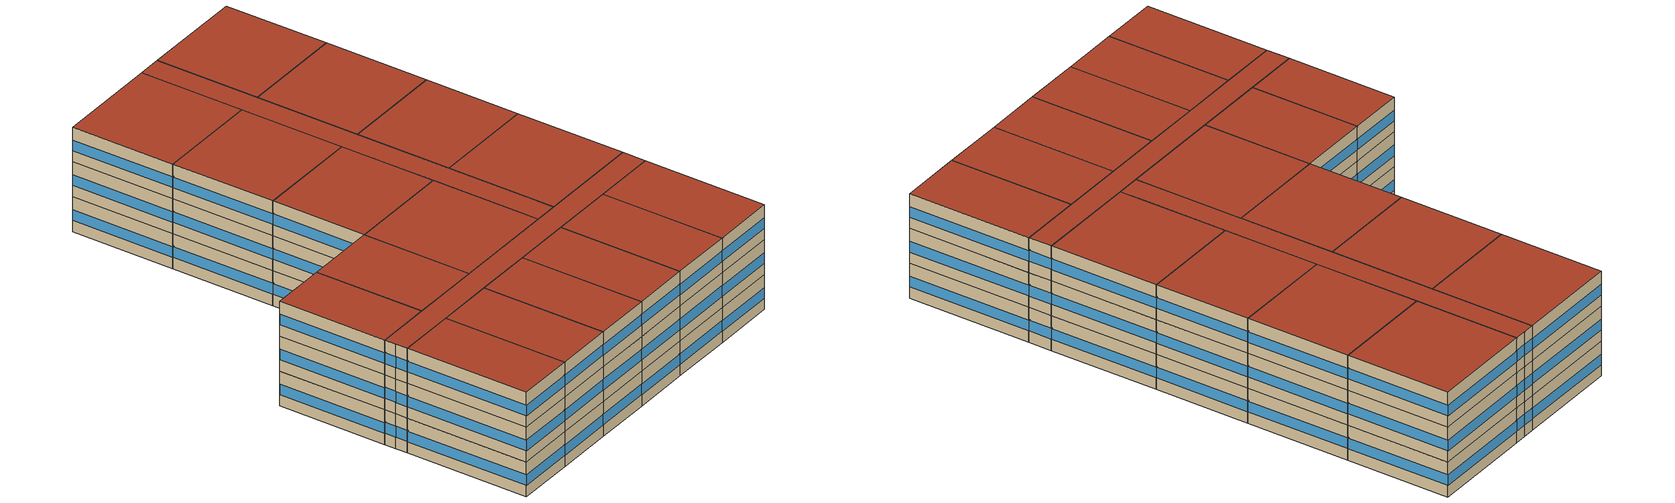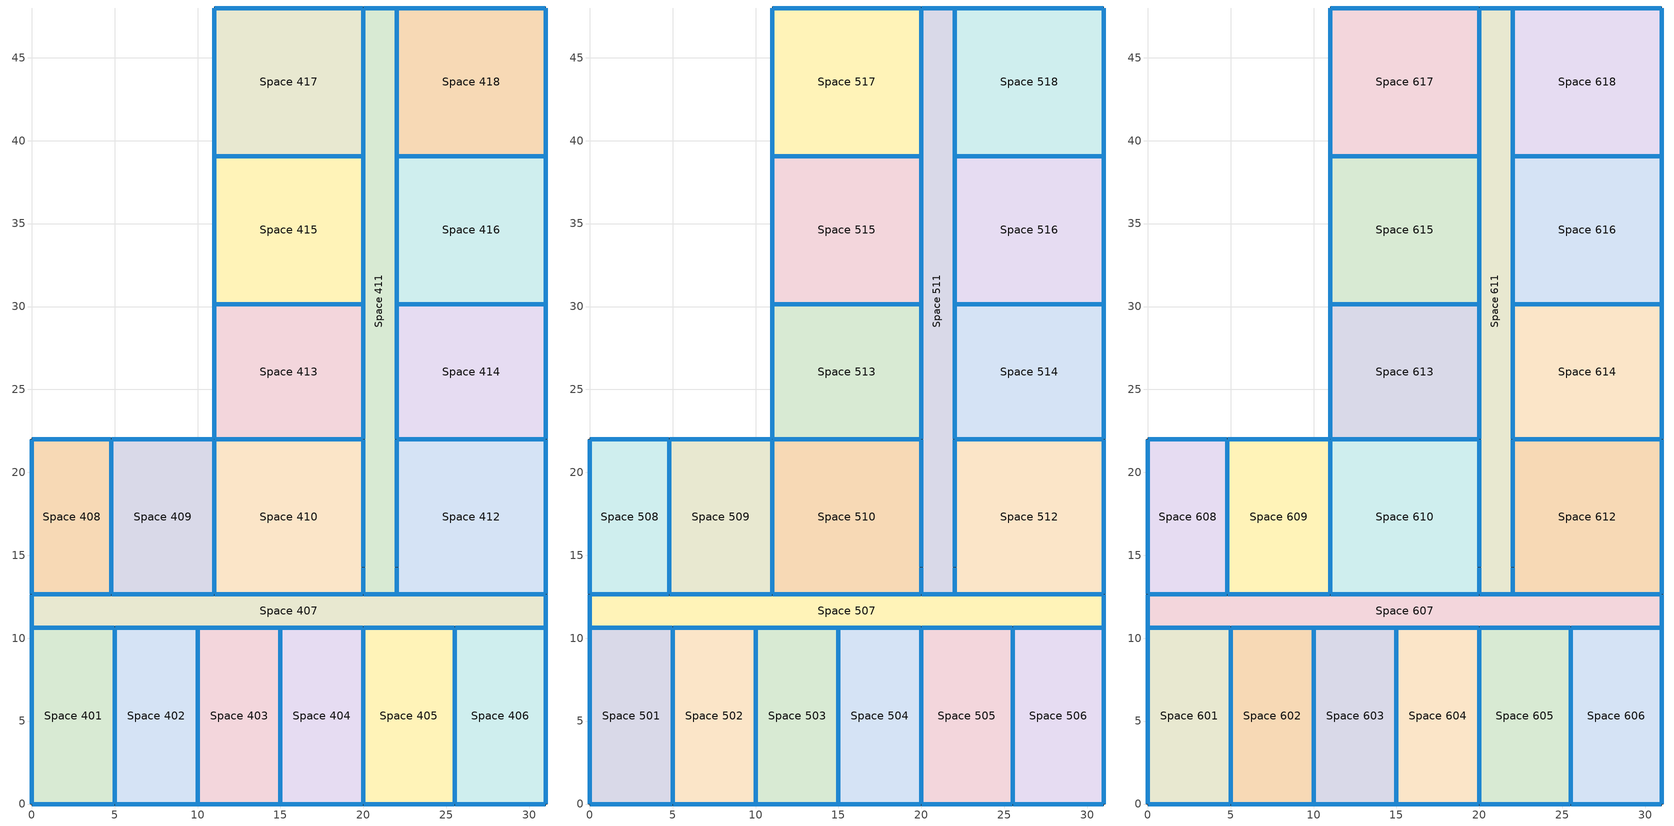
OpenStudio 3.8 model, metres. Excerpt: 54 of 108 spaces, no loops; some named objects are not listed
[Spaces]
Space 401
 floor ground: 5,10.64 5,0 0,0 0,10.64 z9.14
 wall outside: 0,0 5,0 5,10.64 0,10.64 0,0 z9.14:12.19
 window: 5,0.03 5,10.61 / 0,10.61 0,0.03 z10.14:11.06; 4.97,10.64 0.03,10.64 / 0.03,0 4.97,0 z10.14:11.07
 roof outside: 5,0 5,10.64 0,10.64 0,0 z12.19
Space 402
 floor ground: 10,10.64 10,0 5,0 5,10.64 z9.14
 wall outside: 5,0 10,0 10,10.64 5,10.64 5,0 z9.14:12.19
 window: 10,0.03 10,10.61 / 5,10.61 5,0.03 z10.14:11.06; 5.03,0 9.97,0 / 9.97,10.64 5.03,10.64 z10.14:11.07
 roof outside: 10,0 10,10.64 5,10.64 5,0 z12.19
Space 403
 floor ground: 15,10.64 15,0 10,0 10,10.64 z9.14
 wall outside: 10,0 15,0 15,10.64 10,10.64 10,0 z9.14:12.19
 window: 15,0.03 15,10.61 / 10,10.61 10,0.03 z10.14:11.06; 10.03,0 14.97,0 / 14.97,10.64 10.03,10.64 z10.14:11.07
 roof outside: 15,0 15,10.64 10,10.64 10,0 z12.19
Space 404
 floor ground: 20,10.64 20,0 15,0 15,10.64 z9.14
 wall outside: 15,0 20,0 20,10.64 15,10.64 15,0 z9.14:12.19
 window: 19.97,10.64 15.03,10.64 / 15.03,0 19.97,0 z10.14:11.07; 15,10.61 15,0.03 / 20,0.03 20,10.61 z10.14:11.06
 roof outside: 20,0 20,10.64 15,10.64 15,0 z12.19
Space 405
 floor ground: 25.5,10.64 25.5,0 20,0 20,10.64 z9.14
 wall outside: 20,0 25.5,0 25.5,10.64 20,10.64 20,0 z9.14:12.19
 window: 20.03,0 25.47,0 / 25.47,10.64 20.03,10.64 z10.14:11.07; 20,10.61 20,0.03 / 25.5,0.03 25.5,10.61 z10.14:11.06
 roof outside: 25.5,0 25.5,10.64 20,10.64 20,0 z12.19
Space 406
 floor ground: 31,10.64 31,0 25.5,0 25.5,10.64 z9.14
 wall outside: 31,10.64 25.5,10.64 25.5,0 31,0 31,10.64 z9.14:12.19
 window: 25.5,10.61 25.5,0.03 / 31,0.03 31,10.61 z10.14:11.06; 30.97,10.64 25.53,10.64 / 25.53,0 30.97,0 z10.14:11.07
 roof outside: 31,0 31,10.64 25.5,10.64 25.5,0 z12.19
Space 407
 floor ground: 31,12.64 31,10.64 0,10.64 0,12.64 z9.14
 wall outside: 31,10.64 31,12.64 22,12.64 20,12.64 11,12.64 4.81,12.64 0,12.64 0,11.64 0,10.64 5,10.64 10,10.64 15,10.64 20,10.64 25.5,10.64 31,10.64 z9.14:12.19
 window: 0.03,10.64 4.97,10.64 / 10.03,10.64 14.97,10.64 / 4.78,12.64 0.03,12.64 / 25.53,10.64 30.97,10.64 / 15.03,10.64 19.97,10.64 / 20.03,10.64 25.47,10.64 / 5.03,10.64 9.97,10.64 / 10.97,12.64 4.83,12.64 z10.14:11.07; 21.97,12.64 20.03,12.64 / 31,10.67 31,12.61 z10.14:11.08; 0,11.61 0,10.67 / 0,12.61 0,11.67 z10.14:11.11; 19.97,12.64 11.03,12.64 / 30.97,12.64 22.03,12.64 z10.14:11.06
 roof outside: 31,10.64 31,12.64 0,12.64 0,10.64 z12.19
Space 408
 floor ground: 4.81,22 4.81,12.64 0,12.64 0,22 z9.14
 wall outside: 0,12.64 4.81,12.64 4.81,22 0,22 0,12.64 z9.14:12.19
 window: 4.81,12.67 4.81,21.97 / 0,21.97 0,12.67 z10.14:11.06; 0.03,12.64 4.78,12.64 / 4.78,22 0.03,22 z10.14:11.07
 roof outside: 4.81,12.64 4.81,22 0,22 0,12.64 z12.19
Space 409
 floor ground: 11,22 11,12.64 4.81,12.64 4.81,22 z9.14
 wall outside: 4.81,12.64 11,12.64 11,22 4.81,22 4.81,12.64 z9.14:12.19
 window: 10.97,22 4.83,22 / 4.83,12.64 10.97,12.64 z10.14:11.07; 4.81,21.97 4.81,12.67 / 11,12.67 11,21.97 z10.14:11.06
 roof outside: 11,12.64 11,22 4.81,22 4.81,12.64 z12.19
Space 410
 floor ground: 20,22 20,12.64 11,12.64 11,22 z9.14
 wall outside: 20,14.28 20,22 11,22 11,12.64 20,12.64 20,14.28 z9.14:12.19
 window: 11,21.97 11,12.67 / 19.97,22 11.03,22 / 20,14.31 20,21.97 / 11.03,12.64 19.97,12.64 z10.14:11.06; 20,12.67 20,14.25 z10.14:11.09
 roof outside: 20,12.64 20,22 11,22 11,12.64 z12.19
Space 411
 floor ground: 22,48 22,12.64 20,12.64 20,48 z9.14
 wall outside: 20,12.64 22,12.64 22,14.28 22,22 22,30.15 22,39.07 22,48 21,48 20,48 20,39.07 20,30.15 20,22 20,14.28 20,12.64 z9.14:12.19
 window: 20,30.12 20,22.03 / 22,39.1 22,47.97 / 22,30.17 22,39.05 / 22,14.31 22,21.97 / 22,22.03 22,30.12 / 20,47.97 20,39.1 / 20,21.97 20,14.31 / 20,39.05 20,30.17 z10.14:11.06; 20.03,12.64 21.97,12.64 z10.14:11.08; 22,12.67 22,14.25 / 20,14.25 20,12.67 z10.14:11.09; 21.97,48 21.03,48 / 20.97,48 20.03,48 z10.14:11.11
 roof outside: 22,12.64 22,48 20,48 20,12.64 z12.19
Space 412
 floor ground: 31,22 31,12.64 22,12.64 22,22 z9.14
 wall outside: 31,12.64 31,22 22,22 22,14.28 22,12.64 31,12.64 z9.14:12.19
 window: 22,14.25 22,12.67 z10.14:11.09; 22.03,12.64 30.97,12.64 / 22,21.97 22,14.31 / 30.97,22 22.03,22 / 31,12.67 31,21.97 z10.14:11.06
 roof outside: 31,12.64 31,22 22,22 22,12.64 z12.19
Space 413
 floor ground: 20,30.15 20,22 11,22 11,30.15 z9.14
 wall outside: 20,22 20,30.15 11,30.15 11,22 20,22 z9.14:12.19
 window: 19.97,30.15 11.03,30.15 / 20,22.03 20,30.12 / 11,30.12 11,22.03 / 11.03,22 19.97,22 z10.14:11.06
 roof outside: 20,22 20,30.15 11,30.15 11,22 z12.19
Space 414
 floor ground: 31,30.15 31,22 22,22 22,30.15 z9.14
 wall outside: 31,22 31,30.15 22,30.15 22,22 31,22 z9.14:12.19
 window: 31,22.03 31,30.12 / 22.03,22 30.97,22 / 22,30.12 22,22.03 / 30.97,30.15 22.03,30.15 z10.14:11.06
 roof outside: 31,22 31,30.15 22,30.15 22,22 z12.19
Space 415
 floor ground: 20,39.07 20,30.15 11,30.15 11,39.07 z9.14
 wall outside: 20,30.15 20,39.07 11,39.07 11,30.15 20,30.15 z9.14:12.19
 window: 20,30.17 20,39.05 / 11,39.05 11,30.17 / 11.03,30.15 19.97,30.15 / 19.97,39.07 11.03,39.07 z10.14:11.06
 roof outside: 20,30.15 20,39.07 11,39.07 11,30.15 z12.19
Space 416
 floor ground: 31,39.07 31,30.15 22,30.15 22,39.07 z9.14
 wall outside: 31,30.15 31,39.07 22,39.07 22,30.15 31,30.15 z9.14:12.19
 window: 30.97,39.07 22.03,39.07 / 31,30.17 31,39.05 / 22.03,30.15 30.97,30.15 / 22,39.05 22,30.17 z10.14:11.06
 roof outside: 31,30.15 31,39.07 22,39.07 22,30.15 z12.19
Space 417
 floor ground: 20,48 20,39.07 11,39.07 11,48 z9.14
 wall outside: 11,48 11,39.07 20,39.07 20,48 11,48 z9.14:12.19
 window: 11.03,39.07 19.97,39.07 / 20,39.1 20,47.97 / 11,47.97 11,39.1 / 19.97,48 11.03,48 z10.14:11.06
 roof outside: 20,39.07 20,48 11,48 11,39.07 z12.19
Space 418
 floor ground: 31,48 31,39.07 22,39.07 22,48 z9.14
 wall outside: 22,48 22,39.07 31,39.07 31,48 22,48 z9.14:12.19
 window: 22.03,39.07 30.97,39.07 / 22,47.97 22,39.1 / 30.97,48 22.03,48 / 31,39.1 31,47.97 z10.14:11.06
 roof outside: 31,39.07 31,48 22,48 22,39.07 z12.19
Space 501
 floor ground: 5,10.64 5,0 0,0 0,10.64 z12.19
 wall outside: 0,0 5,0 5,10.64 0,10.64 0,0 z12.19:15.24
 window: 0.03,0 4.97,0 / 4.97,10.64 0.03,10.64 z13.19:14.12; 0,10.61 0,0.03 / 5,0.03 5,10.61 z13.19:14.11
 roof outside: 5,0 5,10.64 0,10.64 0,0 z15.24
Space 502
 floor ground: 10,10.64 10,0 5,0 5,10.64 z12.19
 wall outside: 5,0 10,0 10,10.64 5,10.64 5,0 z12.19:15.24
 window: 9.97,10.64 5.03,10.64 / 5.03,0 9.97,0 z13.19:14.12; 10,0.03 10,10.61 / 5,10.61 5,0.03 z13.19:14.11
 roof outside: 10,0 10,10.64 5,10.64 5,0 z15.24
Space 503
 floor ground: 15,10.64 15,0 10,0 10,10.64 z12.19
 wall outside: 10,0 15,0 15,10.64 10,10.64 10,0 z12.19:15.24
 window: 10,10.61 10,0.03 / 15,0.03 15,10.61 z13.19:14.11; 14.97,10.64 10.03,10.64 / 10.03,0 14.97,0 z13.19:14.12
 roof outside: 15,0 15,10.64 10,10.64 10,0 z15.24
Space 504
 floor ground: 20,10.64 20,0 15,0 15,10.64 z12.19
 wall outside: 15,0 20,0 20,10.64 15,10.64 15,0 z12.19:15.24
 window: 15,10.61 15,0.03 / 20,0.03 20,10.61 z13.19:14.11; 19.97,10.64 15.03,10.64 / 15.03,0 19.97,0 z13.19:14.12
 roof outside: 20,0 20,10.64 15,10.64 15,0 z15.24
Space 505
 floor ground: 25.5,10.64 25.5,0 20,0 20,10.64 z12.19
 wall outside: 20,0 25.5,0 25.5,10.64 20,10.64 20,0 z12.19:15.24
 window: 20.03,0 25.47,0 / 20,10.61 20,0.03 / 25.47,10.64 20.03,10.64 / 25.5,0.03 25.5,10.61 z13.19:14.11
 roof outside: 25.5,0 25.5,10.64 20,10.64 20,0 z15.24
Space 506
 floor ground: 31,10.64 31,0 25.5,0 25.5,10.64 z12.19
 wall outside: 31,10.64 25.5,10.64 25.5,0 31,0 31,10.64 z12.19:15.24
 window: 25.5,10.61 25.5,0.03 / 30.97,10.64 25.53,10.64 / 31,0.03 31,10.61 / 25.53,0 30.97,0 z13.19:14.11
 roof outside: 31,0 31,10.64 25.5,10.64 25.5,0 z15.24
Space 507
 floor ground: 31,12.64 31,10.64 0,10.64 0,12.64 z12.19
 wall outside: 31,10.64 31,12.64 22,12.64 20,12.64 11,12.64 4.81,12.64 0,12.64 0,11.64 0,10.64 5,10.64 10,10.64 15,10.64 20,10.64 25.5,10.64 31,10.64 z12.19:15.24
 window: 0,11.61 0,10.67 / 0,12.61 0,11.67 z13.19:14.16; 5.03,10.64 9.97,10.64 / 15.03,10.64 19.97,10.64 / 10.03,10.64 14.97,10.64 / 0.03,10.64 4.97,10.64 / 4.78,12.64 0.03,12.64 z13.19:14.12; 19.97,12.64 11.03,12.64 / 25.53,10.64 30.97,10.64 / 20.03,10.64 25.47,10.64 / 10.97,12.64 4.83,12.64 / 30.97,12.64 22.03,12.64 z13.19:14.11; 31,10.67 31,12.61 / 21.97,12.64 20.03,12.64 z13.19:14.13
 roof outside: 31,10.64 31,12.64 0,12.64 0,10.64 z15.24
Space 508
 floor ground: 4.81,22 4.81,12.64 0,12.64 0,22 z12.19
 wall outside: 0,12.64 4.81,12.64 4.81,22 0,22 0,12.64 z12.19:15.24
 window: 0.03,12.64 4.78,12.64 / 4.78,22 0.03,22 z13.19:14.12; 0,21.97 0,12.67 / 4.81,12.67 4.81,21.97 z13.19:14.11
 roof outside: 4.81,12.64 4.81,22 0,22 0,12.64 z15.24
Space 509
 floor ground: 11,22 11,12.64 4.81,12.64 4.81,22 z12.19
 wall outside: 4.81,12.64 11,12.64 11,22 4.81,22 4.81,12.64 z12.19:15.24
 window: 4.83,12.64 10.97,12.64 / 10.97,22 4.83,22 / 11,12.67 11,21.97 / 4.81,21.97 4.81,12.67 z13.19:14.11
 roof outside: 11,12.64 11,22 4.81,22 4.81,12.64 z15.24
Space 510
 floor ground: 20,22 20,12.64 11,12.64 11,22 z12.19
 wall outside: 20,14.28 20,22 11,22 11,12.64 20,12.64 20,14.28 z12.19:15.24
 window: 11,21.97 11,12.67 / 20,14.31 20,21.97 / 11.03,12.64 19.97,12.64 / 19.97,22 11.03,22 z13.19:14.11; 20,12.67 20,14.25 z13.19:14.14
 roof outside: 20,12.64 20,22 11,22 11,12.64 z15.24
Space 511
 floor ground: 22,48 22,12.64 20,12.64 20,48 z12.19
 wall outside: 20,12.64 22,12.64 22,14.28 22,22 22,30.15 22,39.07 22,48 21,48 20,48 20,39.07 20,30.15 20,22 20,14.28 20,12.64 z12.19:15.24
 window: 20,14.25 20,12.67 / 22,12.67 22,14.25 z13.19:14.14; 20.03,12.64 21.97,12.64 z13.19:14.13; 20,30.12 20,22.03 / 20,21.97 20,14.31 / 20,39.05 20,30.17 / 20,47.97 20,39.1 / 22,39.1 22,47.97 / 22,30.17 22,39.05 / 22,22.03 22,30.12 / 22,14.31 22,21.97 z13.19:14.11; 20.97,48 20.03,48 / 21.97,48 21.03,48 z13.19:14.16
 roof outside: 22,12.64 22,48 20,48 20,12.64 z15.24
Space 512
 floor ground: 31,22 31,12.64 22,12.64 22,22 z12.19
 wall outside: 31,12.64 31,22 22,22 22,14.28 22,12.64 31,12.64 z12.19:15.24
 window: 22,21.97 22,14.31 / 30.97,22 22.03,22 / 31,12.67 31,21.97 / 22.03,12.64 30.97,12.64 z13.19:14.11; 22,14.25 22,12.67 z13.19:14.14
 roof outside: 31,12.64 31,22 22,22 22,12.64 z15.24
Space 513
 floor ground: 20,30.15 20,22 11,22 11,30.15 z12.19
 wall outside: 20,22 20,30.15 11,30.15 11,22 20,22 z12.19:15.24
 window: 19.97,30.15 11.03,30.15 / 20,22.03 20,30.12 / 11.03,22 19.97,22 / 11,30.12 11,22.03 z13.19:14.11
 roof outside: 20,22 20,30.15 11,30.15 11,22 z15.24
Space 514
 floor ground: 31,30.15 31,22 22,22 22,30.15 z12.19
 wall outside: 31,22 31,30.15 22,30.15 22,22 31,22 z12.19:15.24
 window: 30.97,30.15 22.03,30.15 / 31,22.03 31,30.12 / 22.03,22 30.97,22 / 22,30.12 22,22.03 z13.19:14.11
 roof outside: 31,22 31,30.15 22,30.15 22,22 z15.24
Space 515
 floor ground: 20,39.07 20,30.15 11,30.15 11,39.07 z12.19
 wall outside: 20,30.15 20,39.07 11,39.07 11,30.15 20,30.15 z12.19:15.24
 window: 11.03,30.15 19.97,30.15 / 20,30.17 20,39.05 / 11,39.05 11,30.17 / 19.97,39.07 11.03,39.07 z13.19:14.11
 roof outside: 20,30.15 20,39.07 11,39.07 11,30.15 z15.24
Space 516
 floor ground: 31,39.07 31,30.15 22,30.15 22,39.07 z12.19
 wall outside: 31,30.15 31,39.07 22,39.07 22,30.15 31,30.15 z12.19:15.24
 window: 30.97,39.07 22.03,39.07 / 31,30.17 31,39.05 / 22,39.05 22,30.17 / 22.03,30.15 30.97,30.15 z13.19:14.11
 roof outside: 31,30.15 31,39.07 22,39.07 22,30.15 z15.24
Space 517
 floor ground: 20,48 20,39.07 11,39.07 11,48 z12.19
 wall outside: 11,48 11,39.07 20,39.07 20,48 11,48 z12.19:15.24
 window: 19.97,48 11.03,48 / 11,47.97 11,39.1 / 20,39.1 20,47.97 / 11.03,39.07 19.97,39.07 z13.19:14.11
 roof outside: 20,39.07 20,48 11,48 11,39.07 z15.24
Space 518
 floor ground: 31,48 31,39.07 22,39.07 22,48 z12.19
 wall outside: 22,48 22,39.07 31,39.07 31,48 22,48 z12.19:15.24
 window: 22,47.97 22,39.1 / 30.97,48 22.03,48 / 31,39.1 31,47.97 / 22.03,39.07 30.97,39.07 z13.19:14.11
 roof outside: 31,39.07 31,48 22,48 22,39.07 z15.24
Space 601
 floor ground: 5,10.64 5,0 0,0 0,10.64 z15.24
 wall outside: 0,0 5,0 5,10.64 0,10.64 0,0 z15.24:18.29
 window: 0.03,0 4.97,0 / 0,10.61 0,0.03 / 4.97,10.64 0.03,10.64 / 5,0.03 5,10.61 z16.24:17.16
 roof outside: 5,0 5,10.64 0,10.64 0,0 z18.29
Space 602
 floor ground: 10,10.64 10,0 5,0 5,10.64 z15.24
 wall outside: 5,0 10,0 10,10.64 5,10.64 5,0 z15.24:18.29
 window: 10,0.03 10,10.61 / 5,10.61 5,0.03 / 5.03,0 9.97,0 / 9.97,10.64 5.03,10.64 z16.24:17.16
 roof outside: 10,0 10,10.64 5,10.64 5,0 z18.29
Space 603
 floor ground: 15,10.64 15,0 10,0 10,10.64 z15.24
 wall outside: 10,0 15,0 15,10.64 10,10.64 10,0 z15.24:18.29
 window: 15,0.03 15,10.61 / 10.03,0 14.97,0 / 10,10.61 10,0.03 / 14.97,10.64 10.03,10.64 z16.24:17.16
 roof outside: 15,0 15,10.64 10,10.64 10,0 z18.29
Space 604
 floor ground: 20,10.64 20,0 15,0 15,10.64 z15.24
 wall outside: 15,0 20,0 20,10.64 15,10.64 15,0 z15.24:18.29
 window: 15.03,0 19.97,0 / 19.97,10.64 15.03,10.64 / 15,10.61 15,0.03 / 20,0.03 20,10.61 z16.24:17.16
 roof outside: 20,0 20,10.64 15,10.64 15,0 z18.29
Space 605
 floor ground: 25.5,10.64 25.5,0 20,0 20,10.64 z15.24
 wall outside: 20,0 25.5,0 25.5,10.64 20,10.64 20,0 z15.24:18.29
 window: 20.03,0 25.47,0 / 20,10.61 20,0.03 / 25.47,10.64 20.03,10.64 / 25.5,0.03 25.5,10.61 z16.24:17.16
 roof outside: 25.5,0 25.5,10.64 20,10.64 20,0 z18.29
Space 606
 floor ground: 31,10.64 31,0 25.5,0 25.5,10.64 z15.24
 wall outside: 31,10.64 25.5,10.64 25.5,0 31,0 31,10.64 z15.24:18.29
 window: 30.97,10.64 25.53,10.64 / 31,0.03 31,10.61 / 25.53,0 30.97,0 / 25.5,10.61 25.5,0.03 z16.24:17.16
 roof outside: 31,0 31,10.64 25.5,10.64 25.5,0 z18.29
Space 607
 floor ground: 31,12.64 31,10.64 0,10.64 0,12.64 z15.24
 wall outside: 31,10.64 31,12.64 22,12.64 20,12.64 11,12.64 4.81,12.64 0,12.64 0,11.64 0,10.64 5,10.64 10,10.64 15,10.64 20,10.64 25.5,10.64 31,10.64 z15.24:18.29
 window: 15.03,10.64 19.97,10.64 / 4.78,12.64 0.03,12.64 / 20.03,10.64 25.47,10.64 / 0.03,10.64 4.97,10.64 / 30.97,12.64 22.03,12.64 / 10.03,10.64 14.97,10.64 / 25.53,10.64 30.97,10.64 / 5.03,10.64 9.97,10.64 / 10.97,12.64 4.83,12.64 / 19.97,12.64 11.03,12.64 z16.24:17.16; 31,10.67 31,12.61 / 21.97,12.64 20.03,12.64 z16.24:17.18; 0,11.61 0,10.67 / 0,12.61 0,11.67 z16.24:17.2
 roof outside: 31,10.64 31,12.64 0,12.64 0,10.64 z18.29
Space 608
 floor ground: 4.81,22 4.81,12.64 0,12.64 0,22 z15.24
 wall outside: 0,12.64 4.81,12.64 4.81,22 0,22 0,12.64 z15.24:18.29
 window: 0.03,12.64 4.78,12.64 / 4.78,22 0.03,22 / 0,21.97 0,12.67 / 4.81,12.67 4.81,21.97 z16.24:17.16
 roof outside: 4.81,12.64 4.81,22 0,22 0,12.64 z18.29
Space 609
 floor ground: 11,22 11,12.64 4.81,12.64 4.81,22 z15.24
 wall outside: 4.81,12.64 11,12.64 11,22 4.81,22 4.81,12.64 z15.24:18.29
 window: 4.83,12.64 10.97,12.64 / 4.81,21.97 4.81,12.67 / 10.97,22 4.83,22 / 11,12.67 11,21.97 z16.24:17.16
 roof outside: 11,12.64 11,22 4.81,22 4.81,12.64 z18.29
Space 610
 floor ground: 20,22 20,12.64 11,12.64 11,22 z15.24
 wall outside: 20,14.28 20,22 11,22 11,12.64 20,12.64 20,14.28 z15.24:18.29
 window: 11,21.97 11,12.67 / 11.03,12.64 19.97,12.64 / 20,14.31 20,21.97 / 19.97,22 11.03,22 z16.24:17.16; 20,12.67 20,14.25 z16.24:17.18
 roof outside: 20,12.64 20,22 11,22 11,12.64 z18.29
Space 611
 floor ground: 22,48 22,12.64 20,12.64 20,48 z15.24
 wall outside: 20,12.64 22,12.64 22,14.28 22,22 22,30.15 22,39.07 22,48 21,48 20,48 20,39.07 20,30.15 20,22 20,14.28 20,12.64 z15.24:18.29
 window: 22,30.17 22,39.05 / 20,30.12 20,22.03 / 20,39.05 20,30.17 / 20,47.97 20,39.1 / 22,22.03 22,30.12 / 22,14.31 22,21.97 / 20,21.97 20,14.31 / 22,39.1 22,47.97 z16.24:17.16; 22,12.67 22,14.25 / 20.03,12.64 21.97,12.64 / 20,14.25 20,12.67 z16.24:17.18; 20.97,48 20.03,48 / 21.97,48 21.03,48 z16.24:17.2
 roof outside: 22,12.64 22,48 20,48 20,12.64 z18.29
Space 612
 floor ground: 31,22 31,12.64 22,12.64 22,22 z15.24
 wall outside: 31,12.64 31,22 22,22 22,14.28 22,12.64 31,12.64 z15.24:18.29
 window: 22.03,12.64 30.97,12.64 / 30.97,22 22.03,22 / 31,12.67 31,21.97 / 22,21.97 22,14.31 z16.24:17.16; 22,14.25 22,12.67 z16.24:17.18
 roof outside: 31,12.64 31,22 22,22 22,12.64 z18.29
Space 613
 floor ground: 20,30.15 20,22 11,22 11,30.15 z15.24
 wall outside: 20,22 20,30.15 11,30.15 11,22 20,22 z15.24:18.29
 window: 20,22.03 20,30.12 / 19.97,30.15 11.03,30.15 / 11.03,22 19.97,22 / 11,30.12 11,22.03 z16.24:17.16
 roof outside: 20,22 20,30.15 11,30.15 11,22 z18.29
Space 614
 floor ground: 31,30.15 31,22 22,22 22,30.15 z15.24
 wall outside: 31,22 31,30.15 22,30.15 22,22 31,22 z15.24:18.29
 window: 22,30.12 22,22.03 / 31,22.03 31,30.12 / 22.03,22 30.97,22 / 30.97,30.15 22.03,30.15 z16.24:17.16
 roof outside: 31,22 31,30.15 22,30.15 22,22 z18.29
Space 615
 floor ground: 20,39.07 20,30.15 11,30.15 11,39.07 z15.24
 wall outside: 20,30.15 20,39.07 11,39.07 11,30.15 20,30.15 z15.24:18.29
 window: 11.03,30.15 19.97,30.15 / 19.97,39.07 11.03,39.07 / 20,30.17 20,39.05 / 11,39.05 11,30.17 z16.24:17.16
 roof outside: 20,30.15 20,39.07 11,39.07 11,30.15 z18.29
Space 616
 floor ground: 31,39.07 31,30.15 22,30.15 22,39.07 z15.24
 wall outside: 31,30.15 31,39.07 22,39.07 22,30.15 31,30.15 z15.24:18.29
 window: 22.03,30.15 30.97,30.15 / 22,39.05 22,30.17 / 31,30.17 31,39.05 / 30.97,39.07 22.03,39.07 z16.24:17.16
 roof outside: 31,30.15 31,39.07 22,39.07 22,30.15 z18.29
Space 617
 floor ground: 20,48 20,39.07 11,39.07 11,48 z15.24
 wall outside: 11,48 11,39.07 20,39.07 20,48 11,48 z15.24:18.29
 window: 11.03,39.07 19.97,39.07 / 20,39.1 20,47.97 / 11,47.97 11,39.1 / 19.97,48 11.03,48 z16.24:17.16
 roof outside: 20,39.07 20,48 11,48 11,39.07 z18.29
Space 618
 floor ground: 31,48 31,39.07 22,39.07 22,48 z15.24
 wall outside: 22,48 22,39.07 31,39.07 31,48 22,48 z15.24:18.29
 window: 22,47.97 22,39.1 / 30.97,48 22.03,48 / 31,39.1 31,47.97 / 22.03,39.07 30.97,39.07 z16.24:17.16
 roof outside: 31,39.07 31,48 22,48 22,39.07 z18.29
[ClimateZones]
Climate Zone Institution Name 1=ASHRAE; Climate Zone Document Name 1=ANSI/ASHRAE Standard 169; Climate Zone Document Year 1=2006; Climate Zone Institution Name 2=CEC; Climate Zone Document Name 2=California Climate Zone Descriptions; Climate Zone Document Year 2=1995
[Building]
Building 1
[Site]
Montreal Int'l: Latitude {deg}=45.47; Longitude {deg}=-73.75; Time Zone {hr}=-5; Elevation {m}=36
[SizingPeriod:DesignDay] Barometric Pressure {Pa}=100893; Rain Indicator=No; Snow Indicator=No; Day of Month=21; Daylight Saving Time Indicator=No; Dry-Bulb Temperature Range Modifier Type=DefaultMultipliers
Name | Maximum Dry-Bulb Temperature {C} | Daily Dry-Bulb Temperature Range {deltaC} | Wind Speed {m/s} | Wind Direction {deg} | Sky Clearness | Month | Day Type | Humidity Condition Type | Wetbulb or DewPoint at Maximum Dry-Bulb {C} | Solar Model Indicator | ASHRAE Clear Sky Optical Depth for Beam Irradiance | ASHRAE Clear Sky Optical Depth for Diffuse Irradiance
Montreal Int'l Ann Htg 99.6% Condns DB | -23.7 | 0 | 3.9 | 260 | 0 | 1 | WinterDesignDay | Wetbulb | -23.7 | ASHRAEClearSky
Montreal Int'l Ann Hum_n 99.6% Condns DP=>MCDB | -23 | 0 | 3.9 | 260 | 0 | 1 | WinterDesignDay | Dewpoint | -30.5 | ASHRAEClearSky
Montreal Int'l Ann Htg Wind 99.6% Condns WS=>MCDB | -5.3 | 0 | 12.9 | 260 | 0 | 1 | WinterDesignDay | Wetbulb | -5.3 | ASHRAEClearSky
Montreal Int'l Ann Clg .4% Condns DB=>MWB | 30 | 9.3 | 4.9 | 220 |  | 7 | SummerDesignDay | Wetbulb | 22.1 | ASHRAETau | 0.465 | 1.966
[Material] Thermal Absorptance=0.9
Name | Roughness | Thickness {m} | Conductivity {W/m-K} | Density {kg/m3} | Specific Heat {J/kg-K} | Solar Absorptance | Visible Absorptance
G05 25mm wood 1; G05 25mm wood | MediumSmooth | 0.0254 | 0.15 | 608 | 1630 | 0.5 | 0.5
4 in. Normalweight Concrete Floor 2 | MediumRough | 0.1016 | 2.31 | 2322 | 832 | 0.7 | 0.7
Roof Membrane 1 | VeryRough | 0.0095 | 0.16 | 1121.29 | 1460 | 0.7 | 0.7
Metal Roof Surface 2; F08 Metal surface 1 | Smooth | 0.0008 | 45.28 | 7824 | 500 | 0.7 | 0.7
100mm Normalweight concrete floor | MediumRough | 0.1016 | 2.31045 | 2322 | 832.557 | 0.7 | 0.7
G01 13mm gypsum board | Smooth | 0.0127 | 0.160031 | 800.001 | 1090.73 | 0.7 | 0.5
Generic HW Concrete | MediumRough | 0.2 | 1.95 | 2240 | 900 | 0.8 | 0.8
1IN Stucco 4 | Smooth | 0.0253 | 0.691337 | 1858 | 836.46 | 0.7 | 0.92
8IN CONCRETE HW RefBldg 2 | Rough | 0.2032 | 1.31012 | 2240.01 | 836.26 | 0.7 | 0.7
1/2IN Gypsum 2 | Smooth | 0.0127 | 0.159893 | 784.902 | 829.465 | 0.4 | 0.4
[Material:NoMass] Thermal Absorptance=0.9; Solar Absorptance=0.7
Name | Roughness | Thermal Resistance {m2-K/W} | Visible Absorptance
Typical Carpet Pad 4; CP02 CARPET PAD 3 | Smooth | 0.21648 | 0.8
Typical Insulation U=0.459 | Smooth | 2.17 | 0.7
Typical Insulation R-2.17 1 | Smooth | 0.381975 | 0.7
Typical Insulation-R5 GBC | MediumSmooth | 0.65 | 0.7
Typical Insulation U=0.276 | Smooth | 3.62 | 0.7
[DefaultConstructionSet] Default Exterior Surface Constructions=Default Surface Constructions 1688; Default Interior Surface Constructions=Default Surface Constructions 1689; Default Ground Contact Surface Constructions=Default Surface Constructions 1690; Default Exterior SubSurface Constructions=Default Sub Surface Constructions 1124; Default Interior SubSurface Constructions=Default Sub Surface Constructions 1125; Interior Partition Construction=Typical Interior Partition 4
Zone 19802010 6A 1; Zone 19802010 6A 2; Zone 19802010 6A 3
[DefaultSurfaceConstructions]
Name | Floor Construction | Wall Construction | Roof Ceiling Construction
Default Surface Constructions 1688 | Typical Insulated Exterior Mass Floor 1 | Typical Insulated Exterior Mass Wall-R7 GBC | Typical IEAD Roof 19802010 6A
Default Surface Constructions 1689 | Typical Interior Floor | Typical Interior Wall | Typical Interior Ceiling
Default Surface Constructions 1690 | Generic Ground Slab 6A 19802010 | Generic Ground Slab 6A 19802010
[DefaultSubSurfaceConstructions]
Name | Fixed Window Construction | Operable Window Construction | Door Construction | Glass Door Construction | Overhead Door Construction | Tubular Daylight Dome Construction | Tubular Daylight Diffuser Construction
Default Sub Surface Constructions 1124 | Customized Fenestration: u=3.08 | Customized Fenestration: u=3.08 | Typical Insulated Metal Door 2 | U 0.88 SHGC 0.16 Sgl Ref-A-L Clr 6mm 1 | Typical Overhead Door 1 | Typical Interior Window | Typical Interior Window
Default Sub Surface Constructions 1125 | Typical Interior Window | Typical Interior Window | Typical Interior Door 4
[Construction]
Typical Interior Partition 4; Typical Interior Door 4: G05 25mm wood 1
Typical Insulated Exterior Mass Floor 1: 4 in. Normalweight Concrete Floor 2, Typical Carpet Pad 4
Typical Interior Floor: 100mm Normalweight concrete floor, CP02 CARPET PAD 3
Typical Interior Wall: G01 13mm gypsum board, G01 13mm gypsum board
Typical Interior Ceiling: CP02 CARPET PAD 3, 100mm Normalweight concrete floor
Generic Ground Slab 6A 19802010: Typical Insulation U=0.459, Generic HW Concrete
Typical Insulated Metal Door 2: F08 Metal surface 1, Typical Insulation R-2.17 1
U 0.88 SHGC 0.16 Sgl Ref-A-L Clr 6mm 1: REF A CLEAR LO 6MM 1
Typical Overhead Door 1: Typical Insulation R-2.17 1
Typical Interior Window: Clear 3mm 1
Interior Partition: G05 25mm wood
Typical Insulated Exterior Mass Wall-R7 GBC: 1IN Stucco 4, 8IN CONCRETE HW RefBldg 2, Typical Insulation-R5 GBC, 1/2IN Gypsum 2
Typical IEAD Roof 19802010 6A: Roof Membrane 1, Typical Insulation U=0.276, Metal Roof Surface 2
Customized Fenestration: u=3.08: Fenestration U=3.08 0.66
[WindowMaterial:SimpleGlazingSystem]
Fenestration U=3.08 0.66: U-Factor {W/m2-K}=3.08; Solar Heat Gain Coefficient=0.66; Visible Transmittance=0.21
[WindowMaterial:Glazing] Optical Data Type=SpectralAverage; Infrared Transmittance at Normal Incidence=0; Front Side Infrared Hemispherical Emissivity=0.84; Conductivity {W/m-K}=0.9; Dirt Correction Factor for Solar and Visible Transmittance=1; Solar Diffusing=No
Name | Thickness {m} | Solar Transmittance at Normal Incidence | Front Side Solar Reflectance at Normal Incidence | Back Side Solar Reflectance at Normal Incidence | Visible Transmittance at Normal Incidence | Front Side Visible Reflectance at Normal Incidence | Back Side Visible Reflectance at Normal Incidence | Back Side Infrared Hemispherical Emissivity
REF A CLEAR LO 6MM 1 | 0.006 | 0.066 | 0.341 | 0.493 | 0.08 | 0.41 | 0.37 | 0.4
Clear 3mm 1 | 0.003 | 0.837 | 0.075 | 0.075 | 0.898 | 0.081 | 0.081 | 0.84
[ThermostatSetpoint:DualSetpoint] Heating Setpoint Temperature Schedule=NECB-G-Thermostat Setpoint-Heating; Cooling Setpoint Temperature Schedule=NECB-G-Thermostat Setpoint-Cooling
Thermostat Setpoint Dual Setpoint 19; Thermostat Setpoint Dual Setpoint 33; Thermostat Setpoint Dual Setpoint 38; Thermostat Setpoint Dual Setpoint 41; Thermostat Setpoint Dual Setpoint 42; Thermostat Setpoint Dual Setpoint 43; Thermostat Setpoint Dual Setpoint 48; Thermostat Setpoint Dual Setpoint 49; Thermostat Setpoint Dual Setpoint 50; Thermostat Setpoint Dual Setpoint 54; Thermostat Setpoint Dual Setpoint 55; Thermostat Setpoint Dual Setpoint 60; Thermostat Setpoint Dual Setpoint 67; Thermostat Setpoint Dual Setpoint 68; Thermostat Setpoint Dual Setpoint 69; Thermostat Setpoint Dual Setpoint 70; Thermostat Setpoint Dual Setpoint 71; Thermostat Setpoint Dual Setpoint 72; Thermostat Setpoint Dual Setpoint 73; Thermostat Setpoint Dual Setpoint 74; Thermostat Setpoint Dual Setpoint 75; Thermostat Setpoint Dual Setpoint 76; Thermostat Setpoint Dual Setpoint 77; Thermostat Setpoint Dual Setpoint 78; Thermostat Setpoint Dual Setpoint 79; Thermostat Setpoint Dual Setpoint 80; Thermostat Setpoint Dual Setpoint 81; Thermostat Setpoint Dual Setpoint 82; Thermostat Setpoint Dual Setpoint 83; Thermostat Setpoint Dual Setpoint 84; Thermostat Setpoint Dual Setpoint 85; Thermostat Setpoint Dual Setpoint 86; Thermostat Setpoint Dual Setpoint 87; Thermostat Setpoint Dual Setpoint 88; Thermostat Setpoint Dual Setpoint 89; Thermostat Setpoint Dual Setpoint 90; Thermostat Setpoint Dual Setpoint 91; Thermostat Setpoint Dual Setpoint 92; Thermostat Setpoint Dual Setpoint 93; Thermostat Setpoint Dual Setpoint 94; Thermostat Setpoint Dual Setpoint 95; Thermostat Setpoint Dual Setpoint 96; Thermostat Setpoint Dual Setpoint 97; Thermostat Setpoint Dual Setpoint 98; Thermostat Setpoint Dual Setpoint 99; Thermostat Setpoint Dual Setpoint 100; Thermostat Setpoint Dual Setpoint 101; Thermostat Setpoint Dual Setpoint 102; Thermostat Setpoint Dual Setpoint 103; Thermostat Setpoint Dual Setpoint 104; Thermostat Setpoint Dual Setpoint 105; Thermostat Setpoint Dual Setpoint 106; Thermostat Setpoint Dual Setpoint 107; Thermostat Setpoint Dual Setpoint 108
[DesignSpecification:OutdoorAir]
MidriseApartment Apartment Ventilation: Outdoor Air Method=Sum; Outdoor Air Flow per Person {m3/s-person}=0; Outdoor Air Flow Rate {m3/s}=0.05
[BuildingStory] Nominal Floor to Floor Height {m}=3.048
Name | Nominal Z Coordinate {m}
Building Story 4 | 9.144
Building Story 5 | 12.192
Building Story 6 | 15.24
[Space]
Name | Space Type | Building Story | Thermal Zone
Space 401 | MURB small | Building Story 4 | Thermal Zone 59
Space 402 | MURB small | Building Story 4 | Thermal Zone 4
Space 403 | MURB small | Building Story 4 | Thermal Zone 38
Space 404 | MURB small | Building Story 4 | Thermal Zone 44
Space 405 | MURB small | Building Story 4 | Thermal Zone 65
Space 406 | MURB small | Building Story 4 | Thermal Zone 67
Space 407 | MURB lobby | Building Story 4 | Thermal Zone 68
Space 408 | MURB small | Building Story 4 | Thermal Zone 51
Space 409 | MURB small | Building Story 4 | Thermal Zone 69
Space 410 | MURB large | Building Story 4 | Thermal Zone 61
Space 411 | MURB lobby | Building Story 4 | Thermal Zone 70
Space 412 | MURB large | Building Story 4 | Thermal Zone 72
Space 413 | MURB large | Building Story 4 | Thermal Zone 66
Space 414 | MURB large | Building Story 4 | Thermal Zone 73
Space 415 | MURB large | Building Story 4 | Thermal Zone 74
Space 416 | MURB large | Building Story 4 | Thermal Zone 75
Space 417 | MURB large | Building Story 4 | Thermal Zone 76
Space 418 | MURB large | Building Story 4 | Thermal Zone 77
Space 501 | MURB small | Building Story 5 | Thermal Zone 54
Space 502 | MURB small | Building Story 5 | Thermal Zone 78
Space 503 | MURB small | Building Story 5 | Thermal Zone 79
Space 504 | MURB small | Building Story 5 | Thermal Zone 80
Space 505 | MURB small | Building Story 5 | Thermal Zone 81
Space 506 | MURB small | Building Story 5 | Thermal Zone 82
Space 507 | MURB lobby | Building Story 5 | Thermal Zone 83
Space 508 | MURB small | Building Story 5 | Thermal Zone 84
Space 509 | MURB small | Building Story 5 | Thermal Zone 85
Space 510 | MURB large | Building Story 5 | Thermal Zone 86
Space 511 | MURB lobby | Building Story 5 | Thermal Zone 87
Space 512 | MURB large | Building Story 5 | Thermal Zone 88
Space 513 | MURB large | Building Story 5 | Thermal Zone 89
Space 514 | MURB large | Building Story 5 | Thermal Zone 90
Space 515 | MURB large | Building Story 5 | Thermal Zone 91
Space 516 | MURB large | Building Story 5 | Thermal Zone 92
Space 517 | MURB large | Building Story 5 | Thermal Zone 93
Space 518 | MURB large | Building Story 5 | Thermal Zone 8
Space 601 | MURB small | Building Story 6 | Thermal Zone 94
Space 602 | MURB small | Building Story 6 | Thermal Zone 95
Space 603 | MURB small | Building Story 6 | Thermal Zone 96
Space 604 | MURB small | Building Story 6 | Thermal Zone 97
Space 605 | MURB small | Building Story 6 | Thermal Zone 98
Space 606 | MURB small | Building Story 6 | Thermal Zone 40
Space 607 | MURB small | Building Story 6 | Thermal Zone 99
Space 608 | MURB small | Building Story 6 | Thermal Zone 100
Space 609 | MURB small | Building Story 6 | Thermal Zone 101
Space 610 | MURB small | Building Story 6 | Thermal Zone 37
Space 611 | MURB small | Building Story 6 | Thermal Zone 102
Space 612 | MURB small | Building Story 6 | Thermal Zone 103
Space 613 | MURB small | Building Story 6 | Thermal Zone 104
Space 614 | MURB small | Building Story 6 | Thermal Zone 71
Space 615 | MURB small | Building Story 6 | Thermal Zone 105
Space 616 | MURB small | Building Story 6 | Thermal Zone 106
Space 617 | MURB small | Building Story 6 | Thermal Zone 107
Space 618 | MURB small | Building Story 6 | Thermal Zone 108
[DefaultScheduleSet]
Name | Lighting Schedule | Electric Equipment Schedule | Infiltration Schedule | Number of People Schedule | People Activity Level Schedule | Hot Water Equipment Schedule
MidriseApartment Corridor Schedule Set 1 | MidriseApartment Corridor Light 2 | ApartmentMidRise BLDG_ELEVATORS Pre2004 | MidriseApartment Infil 1
MidriseApartment Apartment Schedule Set 5 |  | MURB Appliances and lighting | MidriseApartment Infil 13 | MidriseApartment Apartment Occ 3 | MidriseApartment Activity 3 | MURB hot water equipment schedule
[People:Definition]
MidriseApartment Apartment People Definition: Number of People Calculation Method=People/Area; People per Space Floor Area {person/m2}=0.0283091; Fraction Radiant=0.3
[ElectricEquipment:Definition] Design Level Calculation Method=Watts/Area; Watts per Space Floor Area {W/m2}=8.15; Fraction Latent=0; Fraction Radiant=0.5; Fraction Lost=0
MidriseApartment Apartment Elec Equip Definition 1; MidriseApartment Apartment Elec Equip Definition 2
[SpaceType]
Name | Default Construction Set | Default Schedule Set | Design Specification Outdoor Air Object
MURB large | Zone 19802010 6A 1 | MidriseApartment Apartment Schedule Set 5 | MidriseApartment Apartment Ventilation
MURB lobby | Zone 19802010 6A 2 | MidriseApartment Corridor Schedule Set 1
MURB small | Zone 19802010 6A 3 | MidriseApartment Apartment Schedule Set 5 | MidriseApartment Apartment Ventilation
[People] People Definition=MidriseApartment Apartment People Definition; Multiplier=1
Name | Space or SpaceType
People 1 | MURB large
People 2 | MURB small
[ElectricEquipment]
Name | Electric Equipment Definition | Space or SpaceType
Electric Equipment 1 | MidriseApartment Apartment Elec Equip Definition 1 | MURB large
Electric Equipment 2 | MidriseApartment Apartment Elec Equip Definition 2 | MURB small
[ThermalZone] Use Ideal Air Loads=No
Name | Thermostat
Thermal Zone 4 | Thermostat Setpoint Dual Setpoint 19
Thermal Zone 8 | Thermostat Setpoint Dual Setpoint 33
Thermal Zone 37 | Thermostat Setpoint Dual Setpoint 43
Thermal Zone 38 | Thermostat Setpoint Dual Setpoint 60
Thermal Zone 40 | Thermostat Setpoint Dual Setpoint 48
Thermal Zone 44 | Thermostat Setpoint Dual Setpoint 54
Thermal Zone 51 | Thermostat Setpoint Dual Setpoint 49
Thermal Zone 54 | Thermostat Setpoint Dual Setpoint 41
Thermal Zone 59 | Thermostat Setpoint Dual Setpoint 42
Thermal Zone 61 | Thermostat Setpoint Dual Setpoint 38
Thermal Zone 65 | Thermostat Setpoint Dual Setpoint 50
Thermal Zone 66 | Thermostat Setpoint Dual Setpoint 55
Thermal Zone 67 | Thermostat Setpoint Dual Setpoint 82
Thermal Zone 68 | Thermostat Setpoint Dual Setpoint 67
Thermal Zone 69 | Thermostat Setpoint Dual Setpoint 95
Thermal Zone 70 | Thermostat Setpoint Dual Setpoint 68
Thermal Zone 71 | Thermostat Setpoint Dual Setpoint 96
Thermal Zone 72 | Thermostat Setpoint Dual Setpoint 78
Thermal Zone 73 | Thermostat Setpoint Dual Setpoint 70
Thermal Zone 74 | Thermostat Setpoint Dual Setpoint 85
Thermal Zone 75 | Thermostat Setpoint Dual Setpoint 93
Thermal Zone 76 | Thermostat Setpoint Dual Setpoint 79
Thermal Zone 77 | Thermostat Setpoint Dual Setpoint 75
Thermal Zone 78 | Thermostat Setpoint Dual Setpoint 97
Thermal Zone 79 | Thermostat Setpoint Dual Setpoint 71
Thermal Zone 80 | Thermostat Setpoint Dual Setpoint 94
Thermal Zone 81 | Thermostat Setpoint Dual Setpoint 77
Thermal Zone 82 | Thermostat Setpoint Dual Setpoint 80
Thermal Zone 83 | Thermostat Setpoint Dual Setpoint 89
Thermal Zone 84 | Thermostat Setpoint Dual Setpoint 81
Thermal Zone 85 | Thermostat Setpoint Dual Setpoint 72
Thermal Zone 86 | Thermostat Setpoint Dual Setpoint 98
Thermal Zone 87 | Thermostat Setpoint Dual Setpoint 73
Thermal Zone 88 | Thermostat Setpoint Dual Setpoint 90
Thermal Zone 89 | Thermostat Setpoint Dual Setpoint 91
Thermal Zone 90 | Thermostat Setpoint Dual Setpoint 92
Thermal Zone 91 | Thermostat Setpoint Dual Setpoint 69
Thermal Zone 92 | Thermostat Setpoint Dual Setpoint 83
Thermal Zone 93 | Thermostat Setpoint Dual Setpoint 74
Thermal Zone 94 | Thermostat Setpoint Dual Setpoint 84
Thermal Zone 95 | Thermostat Setpoint Dual Setpoint 76
Thermal Zone 96 | Thermostat Setpoint Dual Setpoint 86
Thermal Zone 97 | Thermostat Setpoint Dual Setpoint 87
Thermal Zone 98 | Thermostat Setpoint Dual Setpoint 88
Thermal Zone 99 | Thermostat Setpoint Dual Setpoint 104
Thermal Zone 100 | Thermostat Setpoint Dual Setpoint 108
Thermal Zone 101 | Thermostat Setpoint Dual Setpoint 100
Thermal Zone 102 | Thermostat Setpoint Dual Setpoint 106
Thermal Zone 103 | Thermostat Setpoint Dual Setpoint 99
Thermal Zone 104 | Thermostat Setpoint Dual Setpoint 103
Thermal Zone 105 | Thermostat Setpoint Dual Setpoint 101
Thermal Zone 106 | Thermostat Setpoint Dual Setpoint 107
Thermal Zone 107 | Thermostat Setpoint Dual Setpoint 105
Thermal Zone 108 | Thermostat Setpoint Dual Setpoint 102
[Zone equipment]
Thermal Zone 61: Elec Baseboard 90, PTHP 90
Thermal Zone 62: Elec Baseboard 105, PTHP 105
Thermal Zone 63: Elec Baseboard 106, PTHP 106
Thermal Zone 64: Elec Baseboard 96, PTHP 96
Thermal Zone 65: Elec Baseboard 41, PTHP 41
Thermal Zone 66: Elec Baseboard 42, PTHP 42
Thermal Zone 67: Elec Baseboard 43, PTHP 43
Thermal Zone 68: Elec Baseboard 44, PTHP 44
Thermal Zone 69: Elec Baseboard 3, PTHP 3
Thermal Zone 70: Elec Baseboard 9, PTHP 9
Thermal Zone 71: Elec Baseboard 5, PTHP 5
Thermal Zone 72: Elec Baseboard 1, PTHP 1
Thermal Zone 73: Elec Baseboard 2, PTHP 2
Thermal Zone 74: Elec Baseboard 4, PTHP 4
Thermal Zone 75: Elec Baseboard 6, PTHP 6
Thermal Zone 76: Elec Baseboard 7, PTHP 7
Thermal Zone 77: Elec Baseboard 8, PTHP 8
Thermal Zone 78: Elec Baseboard 32, PTHP 32
Thermal Zone 79: Elec Baseboard 38, PTHP 38
Thermal Zone 80: Elec Baseboard 33, PTHP 33
Thermal Zone 81: Elec Baseboard 19, PTHP 19
Thermal Zone 82: Elec Baseboard 26, PTHP 26
Thermal Zone 83: Elec Baseboard 16, PTHP 16
Thermal Zone 84: Elec Baseboard 11, PTHP 11
Thermal Zone 85: Elec Baseboard 17, PTHP 17
Thermal Zone 86: Elec Baseboard 29, PTHP 29
Thermal Zone 87: Elec Baseboard 15, PTHP 15
Thermal Zone 88: Elec Baseboard 40, PTHP 40
Thermal Zone 89: Elec Baseboard 30, PTHP 30
Thermal Zone 90: Elec Baseboard 14, PTHP 14
Thermal Zone 91: Elec Baseboard 34, PTHP 34
Thermal Zone 92: Elec Baseboard 20, PTHP 20
Thermal Zone 93: Elec Baseboard 31, PTHP 31
Thermal Zone 94: Elec Baseboard 37, PTHP 37
Thermal Zone 95: Elec Baseboard 39, PTHP 39
Thermal Zone 96: Elec Baseboard 23, PTHP 23
Thermal Zone 97: Elec Baseboard 21, PTHP 21
Thermal Zone 98: Elec Baseboard 18, PTHP 18
Thermal Zone 99: Elec Baseboard 10, PTHP 10
Thermal Zone 100: Elec Baseboard 12, PTHP 127
Thermal Zone 101: Elec Baseboard 25, PTHP 124
Thermal Zone 102: Elec Baseboard 24, PTHP 125
Thermal Zone 103: Elec Baseboard 13, PTHP 126
Thermal Zone 104: Elec Baseboard 22, PTHP 123
Thermal Zone 105: Elec Baseboard 27, PTHP 111
Thermal Zone 106: Elec Baseboard 28, PTHP 110
Thermal Zone 107: Elec Baseboard 35, PTHP 109
Thermal Zone 108: Elec Baseboard 36, PTHP 108
[ZoneHVAC:Baseboard:Convective:Electric] Availability Schedule=Always On Discrete hvac_library; Nominal Capacity {W}=autosize; Efficiency=1
Elec Baseboard; Elec Baseboard 1; Elec Baseboard 2; Elec Baseboard 3; Elec Baseboard 4; Elec Baseboard 5; Elec Baseboard 6; Elec Baseboard 7; Elec Baseboard 8; Elec Baseboard 9; Elec Baseboard 10; Elec Baseboard 11; Elec Baseboard 12; Elec Baseboard 13; Elec Baseboard 14; Elec Baseboard 15; Elec Baseboard 16; Elec Baseboard 17; Elec Baseboard 18; Elec Baseboard 19; Elec Baseboard 20; Elec Baseboard 21; Elec Baseboard 22; Elec Baseboard 23; Elec Baseboard 24; Elec Baseboard 25; Elec Baseboard 26; Elec Baseboard 27; Elec Baseboard 28; Elec Baseboard 29; Elec Baseboard 30; Elec Baseboard 31; Elec Baseboard 32; Elec Baseboard 33; Elec Baseboard 34; Elec Baseboard 35; Elec Baseboard 36; Elec Baseboard 37; Elec Baseboard 38; Elec Baseboard 39; Elec Baseboard 40; Elec Baseboard 41; Elec Baseboard 42; Elec Baseboard 43; Elec Baseboard 44; Elec Baseboard 45; Elec Baseboard 46; Elec Baseboard 47; Elec Baseboard 48; Elec Baseboard 49; Elec Baseboard 50; Elec Baseboard 51; Elec Baseboard 52; Elec Baseboard 53; Elec Baseboard 54; Elec Baseboard 55; Elec Baseboard 56; Elec Baseboard 57; Elec Baseboard 58; Elec Baseboard 59; Elec Baseboard 60; Elec Baseboard 61; Elec Baseboard 62; Elec Baseboard 63; Elec Baseboard 64; Elec Baseboard 65; Elec Baseboard 66; Elec Baseboard 67; Elec Baseboard 68; Elec Baseboard 69; Elec Baseboard 70; Elec Baseboard 71; Elec Baseboard 72; Elec Baseboard 73; Elec Baseboard 74; Elec Baseboard 75; Elec Baseboard 76; Elec Baseboard 77; Elec Baseboard 78; Elec Baseboard 79; Elec Baseboard 80; Elec Baseboard 81; Elec Baseboard 82; Elec Baseboard 83; Elec Baseboard 84; Elec Baseboard 85; Elec Baseboard 86; Elec Baseboard 87; Elec Baseboard 88; Elec Baseboard 89; Elec Baseboard 90; Elec Baseboard 91; Elec Baseboard 92; Elec Baseboard 93; Elec Baseboard 94; Elec Baseboard 95; Elec Baseboard 96; Elec Baseboard 97; Elec Baseboard 98; Elec Baseboard 99; Elec Baseboard 100; Elec Baseboard 101; Elec Baseboard 102; Elec Baseboard 103; Elec Baseboard 104; Elec Baseboard 105; Elec Baseboard 106; Elec Baseboard 107
[InternalMass:Definition]
Internalmasszones: Construction=Interior Partition; Design Level Calculation Method=SurfaceArea/Area; Surface Area per Space Floor Area=2
[InternalMass] Internal Mass Definition=Internalmasszones; Multiplier=1
Name | Space or SpaceType
Internal Mass 1 | MURB large
Internal Mass 2 | MURB small
Internal Mass 3 | MURB lobby
[Schedule:Ruleset]
Name | Default Day Schedule | Summer Design Day Schedule | Winter Design Day Schedule
MURB Appliances and lighting | Medium Office Lighting All Other Days Schedule | Medium Office Lighting Summer Design Day Schedule 1 | Medium Office Lighting Winter Design Day Schedule 1
MURB hot water equipment schedule | Medium Office Hot Water Equipment Default Schedule 1 | Medium Office Hot Water Equipment Summer Design Day Schedule 2 | Medium Office Hot Water Equipment Winter Design Day Schedule 2
MidriseApartment Corridor Light 2 | MidriseApartment Corridor Light Default 1 | MidriseApartment Corridor Light Summer Design Day 2 | MidriseApartment Corridor Light Winter Design Day 2
ApartmentMidRise BLDG_ELEVATORS Pre2004 | ApartmentMidRise BLDG_ELEVATORS Pre2004 Default
MidriseApartment Infil 1 | MidriseApartment Infil Default 1 | MidriseApartment Infil Summer Design Day 1 | MidriseApartment Infil Winter Design Day 1
MidriseApartment Apartment Occ 3 | MidriseApartment Apartment Occ Default | MidriseApartment Apartment Occ Summer Design Day 3 | MidriseApartment Apartment Occ Winter Design Day 3
MidriseApartment Activity 3 | MidriseApartment Activity Default | MidriseApartment Activity Summer Design Day 3 | MidriseApartment Activity Winter Design Day 3
MidriseApartment Infil 13 | MidriseApartment Infil Default | MidriseApartment Infil Summer Design Day 13 | MidriseApartment Infil Winter Design Day 13
NECB-G-Thermostat Setpoint-Cooling | NECB-G-Thermostat Setpoint-Cooling Default
NECB-G-Thermostat Setpoint-Heating | NECB-G-Thermostat Setpoint-Heating Default
[Schedule:Day]
Medium Office Lighting All Other Days Schedule: No, 24, 0, 0.05
Medium Office Lighting Summer Design Day Schedule 1: No, 6, 0, 1, 24, 0, 0
Medium Office Lighting Winter Design Day Schedule 1: No, 24, 0, 0
MURB Friday schedule; MURB Weekday: No, 1, 0, 0.62, 2, 0, 0.555, 3, 0, 0.513, 4, 0, 0.494, 5, 0, 0.48, 6, 0, 0.478, 7, 0, 0.512, 8, 0, 0.58, 9, 0, 0.625, 10, 0, 0.669, 11, 0, 0.704, 12, 0, 0.742, 13, 0, 0.798, 14, 0, 0.788, 15, 0, 0.757, 16, 0, 0.748, 17, 0, 0.783, 18, 0, 0.894, 19, 0, 1, 20, 0, 0.985, 21, 0, 0.947, 22, 0, 0.908, 23, 0, 0.832, 24, 0, 0.718
MURB Weekend schedule: No, 1, 0, 0.617, 2, 0, 0.543, 3, 0, 0.504, 4, 0, 0.475, 5, 0, 0.463, 6, 0, 0.465, 7, 0, 0.483, 8, 0, 0.547, 9, 0, 0.62, 10, 0, 0.684, 11, 0, 0.736, 12, 0, 0.778, 13, 0, 0.824, 14, 0, 0.817, 15, 0, 0.784, 16, 0, 0.776, 17, 0, 0.793, 18, 0, 0.86, 19, 0, 0.909, 20, 0, 0.886, 21, 0, 0.849, 22, 0, 0.821, 23, 0, 0.774, 24, 0, 0.701
Medium Office Hot Water Equipment Default Schedule 1: No, 1, 0, 0.04, 2, 0, 0.04, 3, 0, 0.04, 4, 0, 0.04, 5, 0, 0.04, 6, 0, 0.07, 7, 0, 0.04, 8, 0, 0.04, 9, 0, 0.04, 10, 0, 0.04, 11, 0, 0.04, 12, 0, 0.06, 13, 0, 0.06, 14, 0, 0.09, 15, 0, 0.06, 16, 0, 0.04, 17, 0, 0.04, 18, 0, 0.04, 19, 0, 0.04, 20, 0, 0.04, 21, 0, 0.04, 22, 0, 0.07, 23, 0, 0.04, 24, 0, 0.04
Medium Office Hot Water Equipment Summer Design Day Schedule 2: No, 1, 0, 0.05, 2, 0, 0.05, 3, 0, 0.05, 4, 0, 0.05, 5, 0, 0.05, 6, 0, 0.08, 7, 0, 0.07, 8, 0, 0.19, 9, 0, 0.35, 10, 0, 0.38, 11, 0, 0.39, 12, 0, 0.47, 13, 0, 0.57, 14, 0, 0.54, 15, 0, 0.34, 16, 0, 0.33, 17, 0, 0.44, 18, 0, 0.26, 19, 0, 0.21, 20, 0, 0.15, 21, 0, 0.17, 22, 0, 0.08, 23, 0, 0.05, 24, 0, 0.05
Medium Office Hot Water Equipment Winter Design Day Schedule 2: No, 1, 0, 0.058024, 2, 0, 0.05, 3, 0, 0.05, 4, 0, 0.05, 5, 0, 0.05, 6, 0, 0.08, 7, 0, 0.07, 8, 0, 0.11, 9, 0, 0.15, 10, 0, 0.21, 11, 0, 0.19, 12, 0, 0.23, 13, 0, 0.2, 14, 0, 0.19, 15, 0, 0.15, 16, 0, 0.13, 17, 0, 0.14, 18, 0, 0.0784316, 19, 0, 0.0784316, 20, 0, 0.0784316, 21, 0, 0.0784316, 22, 0, 0.09, 23, 0, 0.05, 24, 0, 0.05
Friday 2: No, 1, 0, 0.37, 2, 0, 0.27, 3, 0, 0.19, 4, 0, 0.16, 5, 0, 0.2, 6, 0, 0.28, 7, 0, 0.53, 8, 0, 0.77, 9, 0, 0.89, 10, 0, 0.83, 11, 0, 0.78, 12, 0, 0.72, 13, 0, 0.71, 14, 0, 0.63, 15, 0, 0.55, 16, 0, 0.57, 17, 0, 0.65, 18, 0, 0.75, 19, 0, 0.82, 20, 0, 0.83, 21, 0, 0.79, 22, 0, 0.78, 23, 0, 0.69, 24, 0, 0.57
Weekday 2: No, 1, 0, 0.321315, 2, 0, 0.234675, 3, 0, 0.18, 4, 0, 0.17, 5, 0, 0.19, 6, 0, 0.3, 7, 0, 0.56, 8, 0, 0.84, 9, 0, 0.88, 10, 0, 0.72, 11, 0, 0.67, 12, 0, 0.64, 13, 0, 0.62, 14, 0, 0.55, 15, 0, 0.5, 16, 0, 0.55, 17, 0, 0.86, 18, 0, 0.97, 19, 0, 1, 20, 0, 0.99, 21, 0, 0.9, 22, 0, 0.74, 23, 0, 0.72, 24, 0, 0.49
Medium Office Hot Water Equipment Weekends 2: No, 1, 0, 0.37, 2, 0, 0.26, 3, 0, 0.2, 4, 0, 0.16, 5, 0, 0.16, 6, 0, 0.2, 7, 0, 0.31, 8, 0, 0.48, 9, 0, 0.73, 10, 0, 0.89, 11, 0, 0.9, 12, 0, 0.91, 13, 0, 0.87, 14, 0, 0.8, 15, 0, 0.72, 16, 0, 0.69, 17, 0, 0.72, 18, 0, 0.8, 19, 0, 0.9, 20, 0, 0.93, 21, 0, 0.89, 22, 0, 0.85, 23, 0, 0.72, 24, 0, 0.53
MidriseApartment Corridor Light Default 1; MidriseApartment Corridor Light Summer Design Day 2; MidriseApartment Corridor Light Winter Design Day 2; MidriseApartment Infil Default 1; MidriseApartment Infil Summer Design Day 1; MidriseApartment Infil Winter Design Day 1; MidriseApartment Infil Default; MidriseApartment Infil Summer Design Day 13; MidriseApartment Infil Winter Design Day 13: No, 24, 0, 1
ApartmentMidRise BLDG_ELEVATORS Pre2004 Default: No, 4, 0, 0.05, 5, 0, 0.1, 6, 0, 0.2, 7, 0, 0.4, 9, 0, 0.5, 10, 0, 0.35, 16, 0, 0.15, 17, 0, 0.35, 19, 0, 0.5, 21, 0, 0.4, 22, 0, 0.3, 23, 0, 0.2, 24, 0, 0.1
MidriseApartment Apartment Occ Default; MidriseApartment Apartment Occ Summer Design Day 3; MidriseApartment Apartment Occ Winter Design Day 3: No, 7, 0, 1, 8, 0, 0.85, 9, 0, 0.39, 16, 0, 0.25, 17, 0, 0.3, 18, 0, 0.52, 21, 0, 0.87, 24, 0, 1
MidriseApartment Activity Default; MidriseApartment Activity Summer Design Day 3; MidriseApartment Activity Winter Design Day 3: No, 24, 0, 120
NECB-G-Thermostat Setpoint-Cooling Default: No, 8, 0, 26, 17, 0, 25, 24, 0, 24
NECB-G-Thermostat Setpoint-Heating Default: No, 1, 0, 19, 7, 0, 19, 9, 0, 21, 17, 0, 20, 22, 0, 21, 24, 0, 19
NECB-G-Thermostat Setpoint-Heating Default 2: No, 1, 0, 18, 7, 0, 18, 9, 0, 21, 17, 0, 21, 22, 0, 21, 24, 0, 18
[Schedule:Rule]
Name | Schedule Ruleset | Rule Order | Day Schedule | Apply Friday | Apply Monday | Apply Tuesday | Apply Wednesday | Apply Thursday | Apply Saturday | Apply Sunday
MURB Friday | MURB Appliances and lighting | 0 | MURB Friday schedule | Yes
MURB Weekday | MURB Appliances and lighting | 1 | MURB Weekday |  | Yes | Yes | Yes | Yes | No
MURB Weekend | MURB Appliances and lighting | 2 | MURB Weekend schedule | No | No | No | No | No | Yes | Yes
Friday 1 | MURB hot water equipment schedule | 0 | Friday 2 | Yes
Schedule Rule 447 | MURB hot water equipment schedule | 1 | Weekday 2 |  | Yes | Yes | Yes | Yes
Weekend 1 | MURB hot water equipment schedule | 2 | Medium Office Hot Water Equipment Weekends 2 |  |  |  |  |  | Yes | Yes
Schedule Rule 46 | NECB-G-Thermostat Setpoint-Heating | 0 | NECB-G-Thermostat Setpoint-Heating Default 2 |  |  |  |  |  | Yes | Yes
